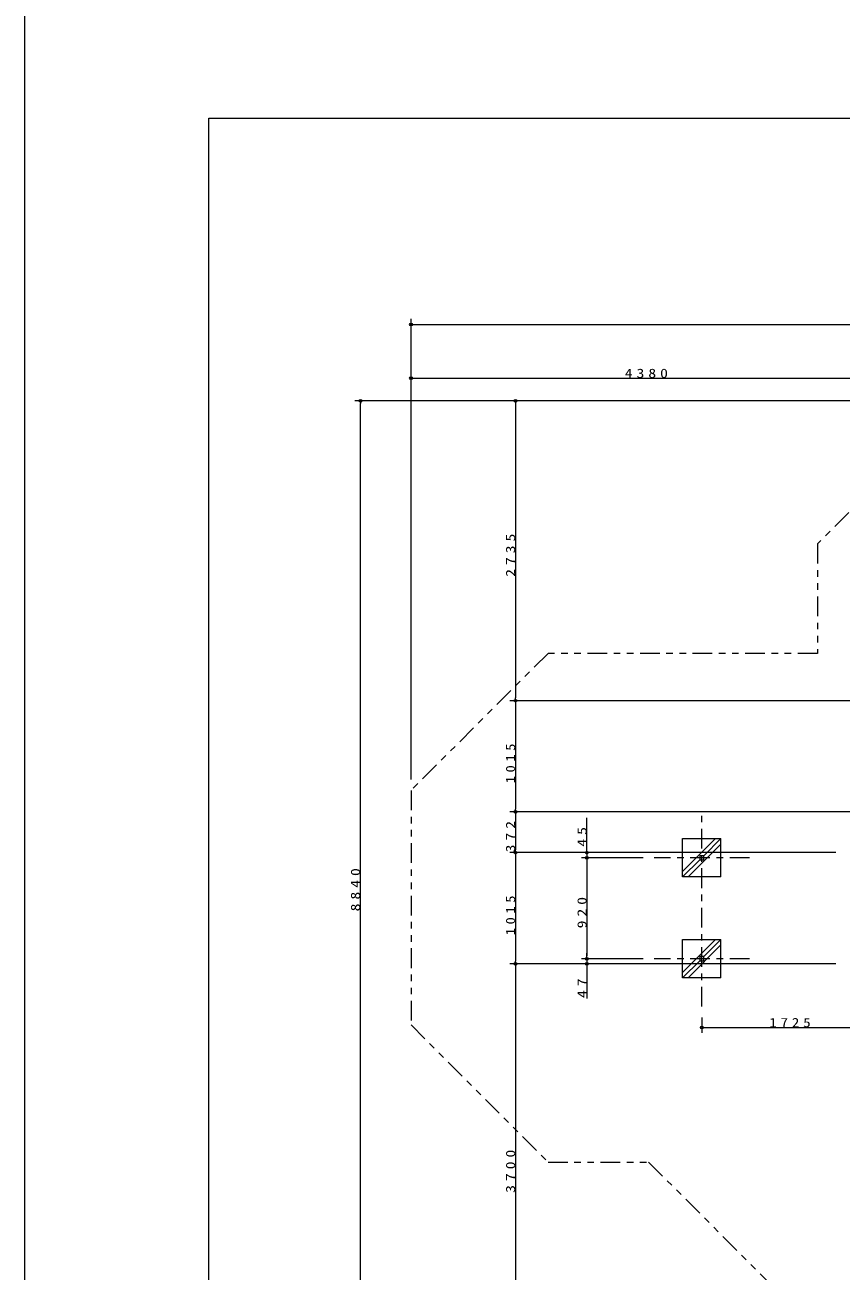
# Model space of a CAD drawing. Units: millimetres on the paper. Extents: x 0 to 420, y -594 to 297.
# Drawn here: x 0 to 124.2, y -492.3 to -302.8 of the extents above; entities that cross this region are included whole.
import ezdxf

# ---------------------------------------------------------------- set-up
doc = ezdxf.new("R2010")
doc.units = ezdxf.units.MM
doc.linetypes.add('USER2', pattern=[6, 3, -1, 1, -1])
doc.linetypes.add('USER3', pattern=[8, 3, -1, 1, -1, 1, -1])
for name, color, linetype, lineweight in [('0_2', 7, 'Continuous', 13), ('2D_DIMENSION', 7, 'Continuous', 13), ('2D_OUTLINE', 7, 'USER3', 13), ('FMT', 7, 'Continuous', 13), ('FOOTING', 7, 'Continuous', 13), ('FOOTING_C', 7, 'USER2', 13), ('FOOTING_H', 7, 'Continuous', 13)]:
    doc.layers.add(name, color=color, linetype=linetype, lineweight=lineweight)
doc.styles.add('ＭＳ ゴシック', font='')
doc.styles.get('ＭＳ ゴシック').set_extended_font_data('MS Gothic')

msp = doc.modelspace()

# ---------------------------------------------------------------- linework, layer by layer
at = {"layer": '0_2'}
for p, q in [((58.763, -348.379), (59.18, -348.379)), ((58.763, -356.554), (59.18, -356.554)), ((51.057, -359.993), (51.057, -360.409)), ((74.658, -359.993), (74.658, -360.409)), ((74.658, -405.583), (74.658, -405.166)), ((74.658, -405.583), (74.658, -405.999)), ((74.658, -422.499), (74.658, -422.082)), ((74.658, -422.499), (74.658, -422.916)), ((74.658, -428.691), (74.658, -428.274)), ((74.658, -428.691), (74.658, -429.108)), ((85.534, -428.691), (85.534, -428.274)), ((85.534, -429.474), (85.534, -429.891)), ((85.534, -429.474), (85.534, -429.891)), ((74.658, -445.607), (74.658, -445.191)), ((85.534, -444.824), (85.534, -444.408)), ((85.534, -444.824), (85.534, -444.408)), ((74.658, -445.607), (74.658, -446.024)), ((85.534, -445.607), (85.534, -446.024)), ((103.016, -455.28), (103.433, -455.28))]:
    msp.add_line(p, q, dxfattribs=at)
msp.add_lwpolyline([(0, -297), (420, -297), (420, -594), (0, -594)], close=True, dxfattribs=at)
for centre in [(58.763, -348.379), (58.763, -356.554), (51.057, -359.993), (74.658, -359.993), (74.658, -405.583), (74.658, -405.583), (74.658, -422.499), (74.658, -422.499), (74.658, -428.691), (74.658, -428.691), (85.534, -428.691), (85.534, -429.474), (85.534, -429.474), (85.534, -444.824), (85.534, -444.824), (74.658, -445.607), (74.658, -445.607), (85.534, -445.607), (103.016, -455.28)]:
    msp.add_circle(centre, 0.208, dxfattribs=at)
at = {"layer": '2D_DIMENSION'}
for p, q in [((58.763, -417.569), (58.763, -347.545)), ((59.18, -348.379), (277.7, -348.379)), ((58.763, -417.569), (58.763, -355.721)), ((59.18, -356.554), (131.35, -356.554)), ((140.691, -359.993), (50.223, -359.993)), ((140.691, -359.993), (73.825, -359.993)), ((51.057, -506.896), (51.057, -360.409)), ((74.658, -360.409), (74.658, -405.166)), ((163.457, -405.583), (73.825, -405.583)), ((163.457, -405.583), (73.825, -405.583)), ((74.658, -405.999), (74.658, -422.082)), ((163.457, -422.499), (73.825, -422.499)), ((163.457, -422.499), (73.825, -422.499)), ((74.658, -422.916), (74.658, -428.274)), ((85.534, -428.274), (85.534, -423.421)), ((123.433, -428.691), (73.825, -428.691)), ((123.433, -428.691), (73.825, -428.691)), ((74.658, -429.108), (74.658, -445.191)), ((123.433, -428.691), (84.701, -428.691)), ((94.1, -429.474), (84.701, -429.474)), ((94.1, -429.474), (84.701, -429.474)), ((85.534, -428.691), (85.534, -429.474)), ((85.534, -429.891), (85.534, -444.408)), ((85.534, -429.891), (85.534, -430.308)), ((94.1, -444.824), (84.701, -444.824)), ((94.1, -444.824), (84.701, -444.824)), ((85.534, -444.408), (85.534, -443.991)), ((85.534, -444.824), (85.534, -445.607)), ((123.433, -445.607), (73.825, -445.607)), ((123.433, -445.607), (73.825, -445.607)), ((74.658, -446.024), (74.658, -506.896)), ((123.433, -445.607), (84.701, -445.607)), ((85.534, -446.024), (85.534, -450.877)), ((103.016, -453.741), (103.016, -456.113)), ((103.433, -455.28), (131.35, -455.28))]:
    msp.add_line(p, q, dxfattribs=at)
at = {"layer": '2D_OUTLINE'}
for p, q in [((142.358, -359.993), (120.618, -381.733)), ((120.618, -381.733), (120.618, -398.387)), ((79.613, -398.387), (58.763, -419.236)), ((120.618, -398.387), (79.613, -398.387)), ((58.763, -419.236), (58.763, -454.894)), ((58.763, -454.894), (79.613, -475.743)), ((79.613, -475.743), (94.929, -475.743)), ((94.929, -475.743), (117.647, -498.461))]:
    msp.add_line(p, q, dxfattribs=at)
at = {"layer": 'FMT'}
for p, q in [((28, -317), (403, -317)), ((28, -574), (28, -317))]:
    msp.add_line(p, q, dxfattribs=at)
at = {"layer": 'FOOTING'}
for p, q in [((100.1, -426.558), (105.933, -426.558)), ((100.1, -432.391), (100.1, -426.558)), ((105.933, -432.391), (105.933, -426.558)), ((102.7, -429.158), (102.7, -429.791)), ((103.333, -429.158), (102.7, -429.158)), ((102.7, -429.791), (103.333, -429.791)), ((103.333, -429.791), (103.333, -429.158)), ((105.933, -432.391), (100.1, -432.391)), ((100.1, -441.908), (105.933, -441.908)), ((100.1, -447.741), (100.1, -441.908)), ((105.933, -447.741), (105.933, -441.908)), ((102.7, -444.508), (102.7, -445.141)), ((103.333, -444.508), (102.7, -444.508)), ((102.7, -445.141), (103.333, -445.141)), ((103.333, -445.141), (103.333, -444.508)), ((105.933, -447.741), (100.1, -447.741))]:
    msp.add_line(p, q, dxfattribs=at)
at = {"layer": 'FOOTING_C'}
for p, q in [((103.016, -452.074), (103.016, -422.224)), ((110.266, -429.474), (95.766, -429.474)), ((110.266, -444.824), (95.766, -444.824))]:
    msp.add_line(p, q, dxfattribs=at)
at = {"layer": 'FOOTING_H'}
for p, q in [((105.108, -426.558), (100.1, -431.566)), ((105.933, -427.383), (100.924, -432.391)), ((105.933, -426.558), (103.333, -429.158)), ((102.7, -429.791), (100.1, -432.391)), ((105.108, -441.908), (100.1, -446.916)), ((105.933, -442.733), (100.924, -447.741)), ((105.933, -441.908), (103.333, -444.508)), ((102.7, -445.141), (100.1, -447.741))]:
    msp.add_line(p, q, dxfattribs=at)

# ---------------------------------------------------------------- texts
at = {"layer": '2D_DIMENSION', "char_height": 1.405, "attachment_point": 7, "style": 'ＭＳ ゴシック'}
for s, insert in [('\\T1.5;\\W1.25;4380', (91.294, -356.526)), ('\\T1.5;\\W1.2;1725', (113.284, -455.252))]:
    msp.add_mtext(s, dxfattribs=dict(at, insert=insert))
at = {"layer": '2D_DIMENSION', "char_height": 1.405, "attachment_point": 7, "rotation": 90, "style": 'ＭＳ ゴシック'}
for s, insert in [('\\T1.5;\\W1.25;2735', (74.63, -386.758)), ('\\T1.5;\\W1.15;1015', (74.63, -418.148)), ('\\T1.5;\\W1.25;372', (74.63, -428.652)), ('\\T1.5;\\W1.25;45', (85.507, -427.784)), ('\\T1.5;\\W1.25;8840', (51.029, -437.623)), ('\\T1.5;\\W1.15;1015', (74.63, -441.256)), ('\\T1.5;\\W1.25;920', (85.507, -440.207)), ('\\T1.5;\\W1.25;47', (85.507, -450.804)), ('\\T1.5;\\W1.25;3700', (74.63, -480.43))]:
    msp.add_mtext(s, dxfattribs=dict(at, insert=insert))

doc.saveas('drawing.dxf')
